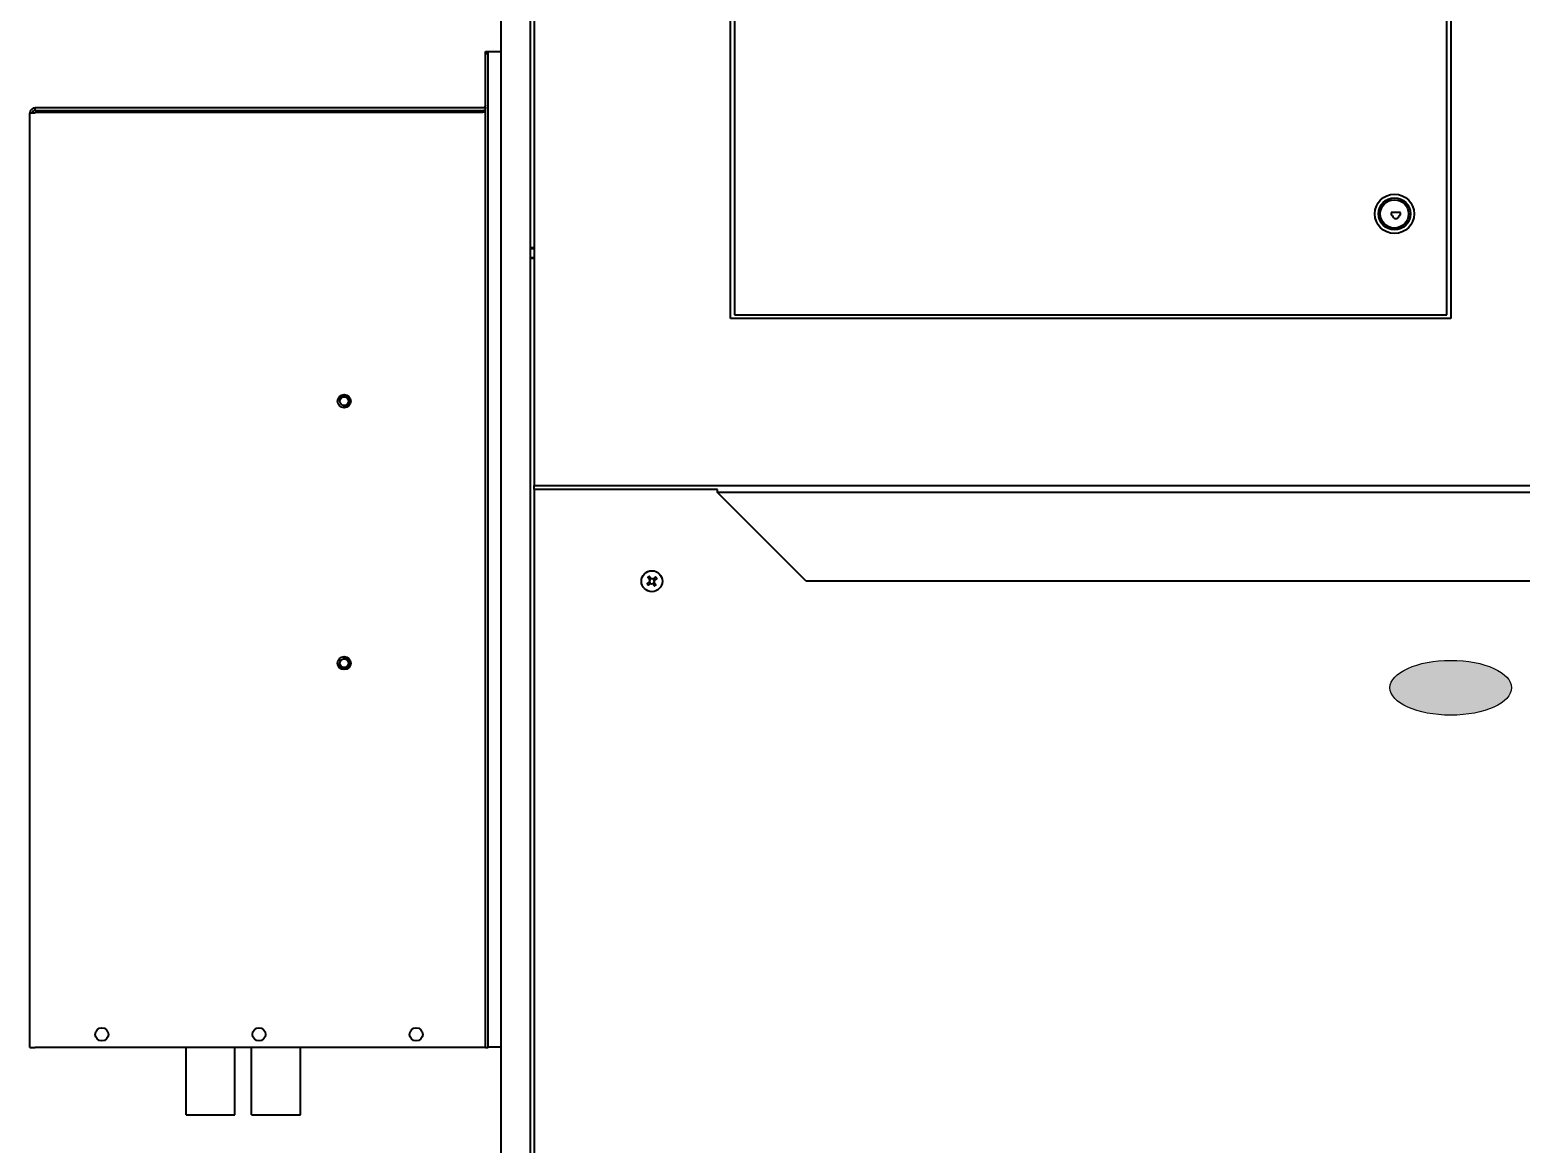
# Model space of a CAD drawing. Header units: millimetres. Extents: x 4969 to 37601, y -771 to 6478.
# Drawn here: x 18595 to 19733, y 2146 to 2997 of the extents above; entities that cross this region are included whole.
import ezdxf

# ---------------------------------------------------------------- set-up
doc = ezdxf.new("R2010")
doc.units = ezdxf.units.MM
doc.header["$LTSCALE"] = 7
doc.header["$MEASUREMENT"] = 0
doc.layers.get('0').update_dxf_attribs({"linetype": 'CONTINUOUS'})
doc.layers.add('가시적인 것(ISO)', color=3, linetype='CONTINUOUS', lineweight=40)
doc.layers.add('가시적인 좁은 것(ISO)', color=3, linetype='CONTINUOUS', lineweight=35)

msp = doc.modelspace()

# ---------------------------------------------------------------- hatches: boundary and pattern name
h = msp.add_hatch(color=256)
h.dxf.hatch_style = 1
edge = h.paths.add_edge_path()
edge.add_ellipse((19679.629, 2494.801), major_axis=(46.415, 0), ratio=0.45127496, start_angle=0, end_angle=360)

# ---------------------------------------------------------------- linework, layer by layer
msp.add_ellipse((19679.629, 2494.801), major_axis=(46.415, 0), ratio=0.45127496, start_param=-1.57079633, end_param=4.71238898)
at = {"layer": '가시적인 것(ISO)'}
for p, q in [((18954.629, 1936.667), (18954.629, 3716.667)), ((18976.629, 3716.667), (18976.629, 1936.667)), ((18979.629, 3716.667), (18979.629, 2649.167)), ((19129.629, 2776.667), (19129.629, 3376.667)), ((19132.629, 3373.667), (19132.629, 2779.667)), ((19676.629, 2779.667), (19676.629, 3373.667)), ((19679.629, 3376.667), (19679.629, 2776.667)), ((18942.629, 2979.253), (18942.629, 2980.667)), ((18942.629, 2980.667), (18944.629, 2980.667)), ((18942.629, 2979.253), (18944.629, 2979.253)), ((18942.629, 2220.167), (18942.629, 2979.253)), ((18944.629, 2980.667), (18954.629, 2980.667)), ((18944.629, 2220.667), (18944.629, 2980.667)), ((18944.629, 2220.167), (18944.629, 2979.253)), ((18598.629, 2933.667), (18594.629, 2933.667)), ((18594.629, 2220.167), (18594.629, 2933.667)), ((18940.629, 2937.667), (18598.629, 2937.667)), ((18598.629, 2935.667), (18598.629, 2937.667)), ((18598.629, 2935.667), (18940.629, 2935.667)), ((18598.629, 2934.253), (18940.629, 2934.253)), ((18598.629, 2933.667), (18598.629, 2934.253)), ((19634.229, 2857.767), (19634.229, 2855.567)), ((19641.229, 2857.767), (19634.229, 2857.767)), ((19634.229, 2855.567), (19635.229, 2855.567)), ((19640.229, 2855.567), (19641.229, 2855.567)), ((19641.229, 2855.567), (19641.229, 2857.767)), ((18979.629, 2830.667), (18976.629, 2830.667)), ((18979.629, 2822.667), (18976.629, 2822.667)), ((19132.629, 2779.667), (19676.629, 2779.667)), ((19679.629, 2776.667), (19129.629, 2776.667)), ((18979.629, 2646.167), (18979.629, 2649.167)), ((18979.629, 2649.167), (19859.629, 2649.167)), ((19119.629, 2646.167), (18979.629, 2646.167)), ((18979.629, 2646.167), (18979.629, 1768.667)), ((19119.629, 2643.867), (19119.629, 2646.167)), ((19187.329, 2576.167), (19119.629, 2643.867)), ((20239.629, 2643.867), (19119.629, 2643.867)), ((19066.689, 2573.183), (19065.995, 2574.083)), ((19066.021, 2574.282), (19067.774, 2575.634)), ((19067.971, 2577.155), (19066.62, 2578.908)), ((19066.645, 2579.107), (19067.545, 2579.8)), ((19068.641, 2574.509), (19066.888, 2573.158)), ((19068.082, 2574.096), (19067.232, 2575.198)), ((19067.558, 2577.714), (19068.66, 2578.564)), ((19067.744, 2579.775), (19069.096, 2578.022)), ((19071.514, 2572.559), (19070.162, 2574.312)), ((19071.7, 2574.62), (19070.598, 2573.77)), ((19070.617, 2577.825), (19072.37, 2579.176)), ((19071.176, 2578.238), (19072.026, 2577.136)), ((19071.287, 2575.179), (19072.638, 2573.426)), ((19073.237, 2578.052), (19071.484, 2576.7)), ((19072.569, 2579.151), (19073.262, 2578.251)), ((20171.929, 2576.167), (19187.329, 2576.167)), ((19072.613, 2573.227), (19071.713, 2572.533)), ((18944.629, 2220.667), (18954.629, 2220.667)), ((18594.629, 2220.167), (18598.629, 2220.167)), ((18940.629, 2220.167), (18598.629, 2220.167)), ((18713.979, 2168.667), (18713.979, 2220.167)), ((18751.279, 2168.667), (18751.279, 2220.167)), ((18763.979, 2168.667), (18763.979, 2220.167)), ((18801.279, 2168.667), (18801.279, 2220.167)), ((18942.629, 2220.167), (18940.629, 2220.167)), ((18942.629, 2220.167), (18944.629, 2220.167)), ((18713.979, 2168.667), (18751.279, 2168.667)), ((18763.979, 2168.667), (18801.279, 2168.667))]:
    msp.add_line(p, q, dxfattribs=at)
for centre, radius in [((19636.629, 2856.667), 15), ((19636.629, 2856.667), 12.25), ((19636.629, 2856.667), 10.8), ((18834.629, 2713.667), 5), ((18834.629, 2713.667), 3.324), ((19069.629, 2576.167), 8), ((19069.629, 2576.167), 8), ((18834.629, 2513.667), 5), ((18834.629, 2513.667), 3.324), ((18649.629, 2230.167), 5), ((18769.629, 2230.167), 5), ((18889.629, 2230.167), 5)]:
    msp.add_circle(centre, radius, dxfattribs=at)
for centre, radius, start, end in [((18598.629, 2933.667), 4, 90, 180), ((18598.629, 2933.667), 2, 90, 180), ((18940.629, 2939.667), 4, 270, 294.556595), ((19637.729, 2855.567), 2.5, 180, 0), ((19066.108, 2574.17), 0.142, 127.628657, 217.628657), ((19066.732, 2578.994), 0.142, 127.628657, 217.628657), ((19067.243, 2575.206), 0.0142, 127.628657, 217.628657), ((19067.632, 2579.688), 0.142, 37.628657, 127.628657), ((19067.566, 2577.703), 0.0142, 127.628657, 217.628657), ((19069.629, 2576.167), 1.93, 149.213318, 196.043995), ((19069.629, 2576.167), 1.93, 196.043995, 239.21332), ((19069.629, 2576.167), 1.93, 106.043995, 149.213318), ((19068.093, 2574.104), 0.0142, 217.628657, 307.628657), ((19069.629, 2576.167), 1.93, 239.213318, 286.043995), ((19068.668, 2578.553), 0.0142, 37.628657, 127.628657), ((19069.629, 2576.167), 1.93, 59.213318, 106.043995), ((19069.629, 2576.167), 1.93, 286.043993, 329.213318), ((19070.589, 2573.781), 0.0142, 217.628657, 307.628657), ((19069.629, 2576.167), 1.93, 16.043995, 59.213318), ((19071.165, 2578.23), 0.0142, 37.628657, 127.628657), ((19069.629, 2576.167), 1.93, 329.213318, 16.043995), ((19071.692, 2574.631), 0.0142, 307.628657, 37.628657), ((19072.015, 2577.127), 0.0142, 307.628657, 37.628657), ((19072.456, 2579.064), 0.142, 37.628657, 127.628657), ((19073.15, 2578.164), 0.142, 307.628657, 37.628657), ((19066.801, 2573.27), 0.142, 217.628657, 307.628657), ((19071.626, 2572.646), 0.142, 217.628657, 307.628657), ((19072.526, 2573.339), 0.142, 307.628657, 37.628657)]:
    msp.add_arc(centre, radius, start, end, dxfattribs=at)
for points in [[(18942.629, 2939.667), (18942.629, 2939.007), (18942.278, 2938.357), (18941.726, 2937.995), (18941.402, 2937.782), (18941.016, 2937.667), (18940.629, 2937.667)], [(18942.629, 2938.253), (18942.629, 2936.933), (18942.278, 2935.633), (18941.726, 2934.908), (18941.402, 2934.484), (18941.016, 2934.253), (18940.629, 2934.253)]]:
    msp.add_open_spline(points, degree=3, knots=[-1.57079633, -1.57079633, -1.57079633, -1.57079633, -0.58072555, -0.58072555, -0.58072555, 0, 0, 0, 0], dxfattribs=at)
at = {"layer": '가시적인 좁은 것(ISO)'}
for p, q in [((18979.629, 2829.923), (18976.629, 2829.923)), ((18976.629, 2823.411), (18979.629, 2823.411))]:
    msp.add_line(p, q, dxfattribs=at)
for centre, start, end in [((18834.629, 2713.667), 260, 170), ((18834.629, 2513.667), 190, 100)]:
    msp.add_arc(centre, 4, start, end, dxfattribs=at)

doc.saveas('drawing.dxf')
